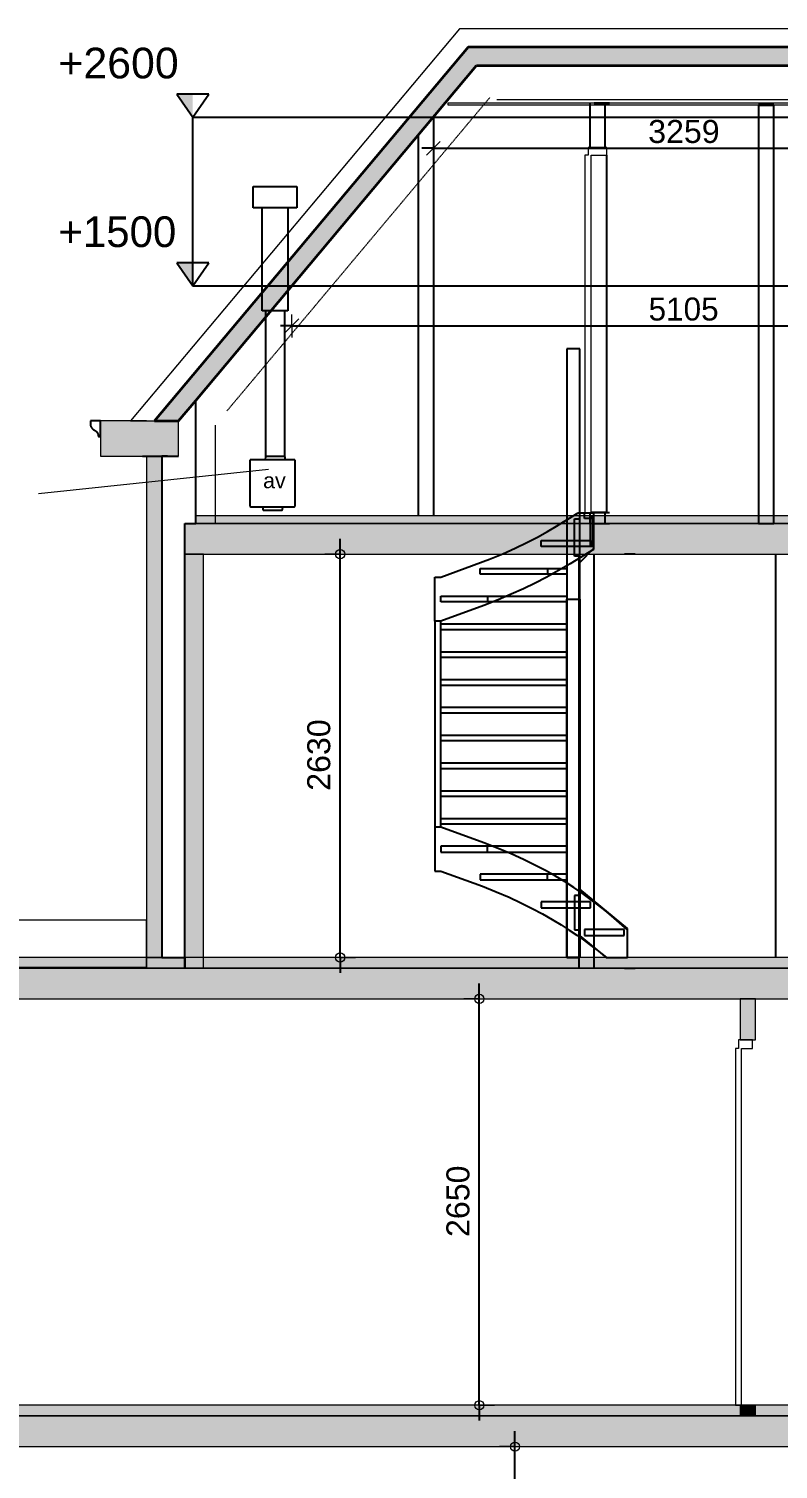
# Model space of a CAD drawing. Header units: millimetres. Extents: x 0 to 59350, y 0 to 29700.
# Drawn here: x 42808 to 45252, y 5360 to 10057 of the extents above; entities that cross this region are included whole.
import ezdxf

# ---------------------------------------------------------------- set-up
doc = ezdxf.new("R2010")
doc.units = ezdxf.units.MM
doc.linetypes.add('PUNKT2_S9', pattern=[1, 0, -1])
doc.linetypes.add('VERDECKT2_S2', pattern=[2.7, 2, -0.7])
for name, color, linetype, lineweight in [('Label', 7, 'Continuous', 25), ('LAYER1', 1, 'Continuous', 18), ('Standard', 7, 'Continuous', 25)]:
    doc.layers.add(name, color=color, linetype=linetype, lineweight=lineweight)
for name, color, linetype in [('LAYER2', 1, 'Continuous'), ('LAYER3', 1, 'Continuous'), ('LAYER4', 1, 'Continuous'), ('LAYER7', 1, 'Continuous')]:
    doc.layers.add(name, color=color, linetype=linetype)
doc.styles.add('ARIAL', font='arial.ttf')

msp = doc.modelspace()

# ---------------------------------------------------------------- hatches: boundary and pattern name
at = {"layer": 'Standard', "linetype": 'PUNKT2_S9', "lineweight": 35}
for points in [[(44268.2, 9936.5), (44240.2, 9996.5), (43218.2, 8778.5), (43296.5, 8778.5)], [(45615.9, 9936.5), (45643.9, 9996.5), (44240.2, 9996.5), (44268.2, 9936.5)]]:
    msp.add_hatch(color=254, dxfattribs=at).paths.add_polyline_path(points)
at = {"layer": 'Standard', "linetype": 'PUNKT2_S9', "lineweight": -3}
for points in [[(43342.5, 9768.5), (43342.5, 9843.5), (43290, 9843.5)], [(43342.5, 9218.5), (43342.5, 9293.5), (43290, 9293.5)]]:
    msp.add_hatch(color=7, dxfattribs=at).paths.add_polyline_path(points)
at = {"layer": 'Standard', "linetype": 'PUNKT2_S9', "lineweight": 18}
for color, points in [(254, [(43296.5, 8663.5), (43296.5, 8778.5), (43042.1, 8778.5), (43042.1, 8663.5)]), (59, [(43242.1, 8313.5), (43242.1, 8663.5), (43192.1, 8663.5), (43192.1, 8313.5)]), (253, [(46532.1, 8443.5), (46532.1, 8468.5), (43352.1, 8468.5), (43352.1, 8443.5)]), (254, [(46567.1, 8343.5), (46567.1, 8443.5), (43317.1, 8443.5), (43317.1, 8343.5)]), (59, [(43242.1, 7028.5), (43242.1, 8313.5), (43192.1, 8313.5), (43192.1, 7028.5)]), (9, [(43377.1, 6993.5), (43377.1, 8343.5), (43317.1, 8343.5), (43317.1, 6993.5)]), (253, [(46507.1, 6993.5), (46507.1, 7028.5), (41877.1, 7028.5), (41877.1, 6993.5)]), (254, [(46567.1, 6893.5), (46567.1, 6993.5), (41817.1, 6993.5), (41817.1, 6893.5)]), (9, [(45127.6, 6759.5), (45177.6, 6759.5), (45177.6, 6893.5), (45127.6, 6893.5)]), (253, [(46507.1, 5533.5), (46507.1, 5568.5), (41877.1, 5568.5), (41877.1, 5533.5)]), (9, [(45177.6, 5533.5), (45177.6, 5568.5), (45127.6, 5568.5), (45127.6, 5533.5)]), (254, [(46567.1, 5433.5), (46567.1, 5533.5), (41817.1, 5533.5), (41817.1, 5433.5)])]:
    msp.add_hatch(color=color, dxfattribs=at).paths.add_polyline_path(points)

# ---------------------------------------------------------------- linework, layer by layer
at = {"layer": 'Label', "color": 7, "linetype": 'Continuous', "lineweight": -3}
for p, q in [((44127.1, 9768.5), (44127.1, 8468.5)), ((44077.1, 9708.7), (44077.1, 8468.5))]:
    msp.add_line(p, q, dxfattribs=at)
at = {"layer": 'LAYER1', "color": 1, "linetype": 'Continuous', "lineweight": -3}
for p, q in [((44605.3, 8458.5), (44605.3, 8478.5)), ((44605.3, 8478.5), (44649.6, 8478.5)), ((44619.6, 8459.5), (44619.6, 8478.5)), ((44649.6, 8459.5), (44619.6, 8459.5)), ((44649.6, 8478.5), (44649.6, 8358.9)), ((44649.6, 8478.5), (44649.6, 8361.9)), ((44479.3, 8387.9), (44639.6, 8387.9)), ((44479.3, 8368.9), (44479.3, 8387.9)), ((44639.6, 8368.9), (44479.3, 8368.9)), ((44605.3, 8316.9), (44605.3, 8336.9)), ((44280, 8297.3), (44562.8, 8297.3)), ((44280, 8278.3), (44280, 8297.3)), ((44562.8, 8278.3), (44280, 8278.3)), ((44499.8, 8297.3), (44499.8, 8278.3)), ((44151.1, 8206.7), (44562.8, 8206.7)), ((44151.1, 8187.7), (44151.1, 8206.7)), ((44562.8, 8187.7), (44151.1, 8187.7)), ((44304.1, 8206.7), (44304.1, 8187.7)), ((44151.1, 8116), (44562.8, 8116)), ((44562.8, 8097), (44151.1, 8097)), ((44151.1, 8025.4), (44562.8, 8025.4)), ((44562.8, 8006.4), (44151.1, 8006.4)), ((44151.1, 7934.8), (44562.8, 7934.8)), ((44562.8, 7915.8), (44151.1, 7915.8)), ((44151.1, 7844.2), (44562.8, 7844.2)), ((44562.8, 7825.2), (44151.1, 7825.2)), ((44151.1, 7753.5), (44562.8, 7753.5)), ((44562.8, 7734.5), (44151.1, 7734.5)), ((44151.1, 7662.9), (44562.8, 7662.9)), ((44562.8, 7643.9), (44151.1, 7643.9)), ((44151.1, 7572.3), (44562.8, 7572.3)), ((44562.8, 7553.3), (44151.1, 7553.3)), ((44151.1, 7481.7), (44562.8, 7481.7)), ((44562.8, 7462.7), (44151.1, 7462.7)), ((44562.8, 7391), (44151.1, 7391)), ((44151.1, 7391), (44151.1, 7372)), ((44304.1, 7372), (44304.1, 7391)), ((44151.1, 7372), (44562.8, 7372)), ((44280, 7300.4), (44280, 7281.4)), ((44562.8, 7300.4), (44280, 7300.4)), ((44280, 7281.4), (44562.8, 7281.4)), ((44499.6, 7281.4), (44499.6, 7300.4)), ((44605.3, 7251), (44605.3, 7231)), ((44479.1, 7209.8), (44479.1, 7190.8)), ((44639.6, 7209.8), (44479.1, 7209.8)), ((44479.1, 7190.8), (44639.6, 7190.8)), ((44639.6, 7190.8), (44639.6, 7209.8)), ((44605.3, 7118.7), (44605.3, 7098.7)), ((44619.6, 7119.2), (44619.6, 7100.2)), ((44749.6, 7119.2), (44619.6, 7119.2)), ((44619.6, 7100.2), (44749.6, 7100.2)), ((44749.6, 7100.2), (44749.6, 7119.2)), ((44760.8, 7028.5), (44760.8, 7122.9)), ((44661.4, 7052.6), (44691.4, 7028.5)), ((44690.5, 7028.5), (44760.8, 7028.5))]:
    msp.add_line(p, q, dxfattribs=at)
at = {"layer": 'LAYER2', "color": 2, "linetype": 'Continuous', "lineweight": -3}
for p, q in [((44619.6, 8478.5), (44649.6, 8478.5)), ((44619.6, 8459.5), (44619.6, 8478.5)), ((44619.6, 8478.5), (44649.6, 8478.5)), ((44649.6, 8459.5), (44619.6, 8459.5)), ((44639.6, 8464.5), (44646.1, 8464.5)), ((44639.6, 8368.9), (44639.6, 8464.5)), ((44646.1, 8464.5), (44646.1, 8368.9)), ((44649.6, 8478.5), (44649.6, 8459.5)), ((44649.6, 8478.5), (44649.6, 8459.5)), ((44587.8, 8387.9), (44639.6, 8387.9)), ((44587.8, 8368.9), (44587.8, 8387.9)), ((44639.6, 8368.9), (44587.8, 8368.9)), ((44639.6, 8387.9), (44639.6, 8368.9)), ((44639.6, 8387.9), (44639.6, 8368.9)), ((44646.1, 8368.9), (44639.6, 8368.9)), ((44639.6, 7209.8), (44587.8, 7209.8)), ((44587.8, 7209.8), (44587.8, 7190.8)), ((44587.8, 7190.8), (44639.6, 7190.8)), ((44639.6, 7190.8), (44639.6, 7209.8)), ((44749.6, 7119.2), (44619.6, 7119.2)), ((44619.6, 7119.2), (44619.6, 7100.2)), ((44619.6, 7100.2), (44749.6, 7100.2)), ((44749.6, 7100.2), (44749.6, 7119.2))]:
    msp.add_line(p, q, dxfattribs=at)
at = {"layer": 'LAYER3', "color": 3, "linetype": 'Continuous', "lineweight": -3}
for p, q in [((44528.6, 8434.3), (44566, 8457.2)), ((44566, 8457.2), (44599.1, 8478.5)), ((44587.8, 8458.5), (44605.3, 8458.5)), ((44587.8, 8336.9), (44587.8, 8458.5)), ((44599.1, 8478.5), (44649.6, 8478.5)), ((44639.6, 8368.9), (44639.6, 8464.5)), ((44639.6, 8464.5), (44646.1, 8464.5)), ((44646.1, 8464.5), (44646.1, 8368.9)), ((44466.5, 8399.1), (44499.1, 8417.1)), ((44499.1, 8417.1), (44528.6, 8434.3)), ((44353.6, 8344.9), (44393.9, 8363)), ((44393.9, 8363), (44431.5, 8381.1)), ((44431.5, 8381.1), (44466.5, 8399.1)), ((44649.6, 8361.9), (44605.3, 8316.9)), ((44646.1, 8368.9), (44639.6, 8368.9)), ((44151.1, 8268.9), (44310.3, 8326.8)), ((44310.3, 8326.8), (44353.6, 8344.9)), ((44649.6, 8358.9), (44573, 8311.7)), ((44605.3, 8336.9), (44587.8, 8336.9)), ((44132.1, 8268.9), (44151.1, 8268.9)), ((44132.1, 8125.5), (44132.1, 8268.9)), ((44494.8, 8267.5), (44459.3, 8249.1)), ((44528.2, 8285.8), (44494.8, 8267.5)), ((44573, 8311.7), (44528.2, 8285.8)), ((44421.6, 8230.8), (44381.4, 8212.6)), ((44459.3, 8249.1), (44421.6, 8230.8)), ((44292.1, 8176.2), (44151.1, 8125.5)), ((44338.3, 8194.4), (44292.1, 8176.2)), ((44381.4, 8212.6), (44338.3, 8194.4)), ((44132.1, 8125.5), (44132.1, 7452.9)), ((44151.1, 8125.5), (44132.1, 8125.5)), ((44151.1, 7452.9), (44151.1, 8125.5)), ((44132.1, 7452.9), (44132.1, 7309.9)), ((44151.1, 7452.9), (44132.1, 7452.9)), ((44292.1, 7402.5), (44151.1, 7452.9)), ((44338.2, 7384.3), (44292.1, 7402.5)), ((44381.2, 7366.2), (44338.2, 7384.3)), ((44421.2, 7348), (44381.2, 7366.2)), ((44458.5, 7329.8), (44421.2, 7348)), ((44493.4, 7311.6), (44458.5, 7329.8)), ((44132.1, 7309.9), (44151.1, 7309.9)), ((44151.1, 7309.9), (44287.4, 7260.9)), ((44526, 7293.4), (44493.4, 7311.6)), ((44556.6, 7275.1), (44526, 7293.4)), ((44287.4, 7260.9), (44332.2, 7242.8)), ((44332.2, 7242.8), (44374, 7224.8)), ((44585.5, 7256.6), (44556.6, 7275.1)), ((44612.9, 7238), (44585.5, 7256.6)), ((44760.8, 7122.9), (44605.3, 7251)), ((44639.1, 7219.1), (44612.9, 7238)), ((44374, 7224.8), (44412.9, 7206.7)), ((44412.9, 7206.7), (44449.2, 7188.6)), ((44449.2, 7188.6), (44483, 7170.6)), ((44605.3, 7231), (44587.8, 7231)), ((44587.8, 7231), (44587.8, 7118.7)), ((44664.1, 7199.9), (44639.1, 7219.1)), ((44687.4, 7181.3), (44664.1, 7199.9)), ((44483, 7170.6), (44514.5, 7152.6)), ((44514.5, 7152.6), (44543.7, 7135)), ((44708.2, 7164.1), (44687.4, 7181.3)), ((44760.8, 7119), (44708.2, 7164.1)), ((44543.7, 7135), (44570.5, 7117.8)), ((44570.5, 7117.8), (44595, 7101.3)), ((44587.8, 7118.7), (44605.3, 7118.7)), ((44595, 7101.3), (44617.1, 7085.7)), ((44605.3, 7098.7), (44690.5, 7028.5)), ((44760.8, 7028.5), (44760.8, 7119)), ((44617.1, 7085.7), (44636.8, 7071.3)), ((44636.8, 7071.3), (44661.4, 7052.6)), ((44691.4, 7028.5), (44760.8, 7028.5))]:
    msp.add_line(p, q, dxfattribs=at)
at = {"layer": 'LAYER4', "color": 4, "linetype": 'Continuous', "lineweight": -3}
for p, q in [((44562.8, 9012.9), (44562.8, 7028.5)), ((44605.3, 9012.9), (44562.8, 9012.9)), ((44605.3, 7028.5), (44605.3, 9012.9))]:
    msp.add_line(p, q, dxfattribs=at)
at = {"layer": 'LAYER7', "color": 7, "linetype": 'Continuous', "lineweight": -3}
for p, q in [((44562.8, 8197.3), (44605.3, 8197.3)), ((44562.8, 7028.5), (44562.8, 8197.3)), ((44605.3, 8197.3), (44605.3, 7028.5)), ((44562.8, 7028.5), (44605.3, 7028.5)), ((44605.3, 7028.5), (44562.8, 7028.5))]:
    msp.add_line(p, q, dxfattribs=at)
at = {"layer": 'Standard', "color": 34, "linetype": 'Continuous', "lineweight": 18}
for p, q in [((44212.2, 10056.5), (43139.9, 8778.5)), ((45671.9, 10056.5), (44212.2, 10056.5)), ((43218.2, 8778.5), (44240.2, 9996.5)), ((44240.2, 9996.5), (45643.9, 9996.5)), ((43139.9, 8778.5), (43296.5, 8778.5))]:
    msp.add_line(p, q, dxfattribs=at)
at = {"layer": 'Standard', "color": 255, "linetype": 'Continuous', "lineweight": 35}
for p, q in [((44240.2, 9996.5), (43218.2, 8778.5)), ((45643.9, 9996.5), (44240.2, 9996.5)), ((43352.1, 8844.7), (44268.2, 9936.5)), ((44268.2, 9936.5), (45615.9, 9936.5)), ((44652.1, 9814.5), (44702.1, 9814.5)), ((45187.1, 9808.5), (45237.1, 9808.5)), ((43296.5, 8778.5), (43352.1, 8844.7)), ((43218.2, 8778.5), (43296.5, 8778.5))]:
    msp.add_line(p, q, dxfattribs=at)
at = {"layer": 'Standard', "color": 7, "linetype": 'Continuous', "lineweight": -3}
for p, q in [((43395, 9843.5), (43290, 9843.5)), ((43290, 9843.5), (43342.5, 9768.5)), ((43342.5, 9768.5), (43395, 9843.5)), ((43342.5, 9218.5), (43342.5, 9768.5)), ((43342.5, 9768.5), (44203.2, 9768.5)), ((44127.2, 9666.9), (44089.7, 9666.9)), ((44127.2, 9666.9), (44779.1, 9666.9)), ((44779.1, 9666.9), (45756.9, 9666.9)), ((43539.3, 9472.3), (43539.3, 9542.3)), ((43539.3, 9542.3), (43682.3, 9542.3)), ((43682.3, 9542.3), (43682.3, 9472.3)), ((43682.3, 9472.3), (43539.3, 9472.3)), ((43569.3, 9136.5), (43569.3, 9472.6)), ((43652.3, 9472), (43652.3, 9136.5)), ((43395, 9293.5), (43290, 9293.5)), ((43290, 9293.5), (43342.5, 9218.5)), ((43342.5, 9218.5), (43395, 9293.5)), ((43342.5, 9218.5), (43825.8, 9218.5)), ((43652.3, 9136.5), (43569.3, 9136.5)), ((43579.8, 9136.5), (43579.8, 8662)), ((43641.8, 9136.5), (43641.8, 8662)), ((43665.7, 9088), (43628.2, 9088)), ((43665.7, 9088), (44780.3, 9088)), ((44780.3, 9088), (46218.4, 9088)), ((43352.1, 8844.7), (43317.1, 8803)), ((43352.1, 8468.5), (43352.1, 8844.7)), ((43675.8, 8651), (43530.1, 8651)), ((43579.2, 8661), (43578.9, 8651.7)), ((43641.5, 8662), (43580.2, 8662)), ((43642.5, 8661), (43642.7, 8651.7)), ((43675.8, 8651), (43675.8, 8499.4)), ((43352.1, 8443.5), (43352.1, 8468.5)), ((43533.6, 8498), (43672.3, 8498)), ((43571, 8498), (43571.3, 8487.9)), ((43572.3, 8487), (43633.6, 8487)), ((43634.9, 8498), (43634.6, 8487.9)), ((43317.1, 8443.5), (43352.1, 8443.5)), ((43823.2, 8343.5), (43823.2, 8393.5)), ((43242.1, 8313.5), (43242.1, 7028.5)), ((43823.2, 7028.5), (43823.2, 8343.5)), ((45244.6, 7028.5), (45244.6, 8343.5)), ((43242.1, 7028.5), (43259.6, 7028.5)), ((43823.2, 7028.5), (43823.2, 6978.5)), ((44277, 6893.5), (44277, 6943.5)), ((44277, 5568.5), (44277, 6893.5)), ((44277, 5568.5), (44277, 5518.5)), ((44393.4, 5433.5), (44393.4, 5483.5)), ((44393.4, 4118.5), (44393.4, 5433.5))]:
    msp.add_line(p, q, dxfattribs=at)
at = {"layer": 'Standard', "color": 7, "linetype": 'VERDECKT2_S2', "lineweight": 18}
for p, q in [((43454.4, 8811.1), (44311.8, 9833)), ((44334.7, 9826.5), (45553.3, 9826.5)), ((43417.1, 8443.5), (43417.1, 8764.5))]:
    msp.add_line(p, q, dxfattribs=at)
at = {"layer": 'Standard', "color": 7, "linetype": 'Continuous', "lineweight": 18}
for p, q in [((44174, 9814.5), (44174, 9808.5)), ((45716.5, 9814.5), (44174, 9814.5)), ((44174, 9808.5), (45716.5, 9808.5)), ((44104.7, 9644.4), (44149.7, 9689.4)), ((44127.2, 9666.9), (44127.2, 9704.4)), ((44127.2, 9666.9), (44127.2, 9629.4)), ((43665.7, 9088), (43665.7, 9125.5)), ((43643.2, 9065.5), (43688.2, 9110.5)), ((43665.7, 9088), (43665.7, 9050.5)), ((43589.3, 8619.9), (42839.4, 8539.8)), ((43823.2, 8343.5), (43773.2, 8343.5)), ((43823.2, 8343.5), (43873.2, 8343.5)), ((43823.2, 7028.5), (43773.2, 7028.5)), ((43823.2, 7028.5), (43873.2, 7028.5)), ((44277, 6893.5), (44227, 6893.5)), ((44277, 6893.5), (44327, 6893.5)), ((44277, 5568.5), (44227, 5568.5)), ((44277, 5568.5), (44327, 5568.5)), ((44393.4, 5433.5), (44343.4, 5433.5)), ((44393.4, 5433.5), (44443.4, 5433.5))]:
    msp.add_line(p, q, dxfattribs=at)
at = {"layer": 'Standard', "color": 255, "linetype": 'Continuous', "lineweight": -3}
for p, q in [((44637.1, 9814.5), (44637.1, 9669.5)), ((44702.1, 9814.5), (44652.1, 9814.5)), ((44687.1, 9669.5), (44687.1, 9814.5)), ((45187.1, 9808.5), (45187.1, 8443.5)), ((45237.1, 9808.5), (45187.1, 9808.5)), ((45237.1, 8443.5), (45237.1, 9808.5)), ((44637.1, 9669.5), (44687.1, 9669.5)), ((43178.3, 8663.5), (43296.5, 8663.5)), ((43242.1, 8663.5), (43242.1, 8313.5)), ((43259.6, 8663.5), (43242.1, 8663.5)), ((44637.1, 8478.5), (44637.1, 8443.5)), ((44702.1, 8478.5), (44652.1, 8478.5)), ((44687.1, 8443.5), (44687.1, 8478.5)), ((44652.1, 8443.5), (44702.1, 8443.5)), ((45187.1, 8443.5), (45237.1, 8443.5)), ((44602.1, 8343.5), (44602.1, 6993.5)), ((44652.1, 6993.5), (44652.1, 8343.5)), ((44785.8, 8343.5), (44750.8, 8343.5)), ((44750.8, 6993.5), (44785.8, 6993.5))]:
    msp.add_line(p, q, dxfattribs=at)
at = {"layer": 'Standard', "color": 5, "linetype": 'VERDECKT2_S2', "lineweight": -3}
for p, q in [((44127.2, 9768.5), (45756.9, 9768.5)), ((43665.7, 9218.5), (46218.4, 9218.5))]:
    msp.add_line(p, q, dxfattribs=at)
at = {"layer": 'Standard', "color": 61, "linetype": 'Continuous', "lineweight": 18}
for p, q in [((44621.6, 9644.5), (44621.6, 8479)), ((44631.6, 9644.5), (44621.6, 9644.5)), ((44641.6, 8479), (44641.6, 9644.5)), ((44621.6, 8479), (44641.6, 8479)), ((43192.1, 6996.5), (43192.1, 7115)), ((41877.1, 6996.5), (43192.1, 6996.5))]:
    msp.add_line(p, q, dxfattribs=at)
at = {"layer": 'Standard', "color": 255, "linetype": 'Continuous', "lineweight": 18}
for p, q in [((44631.6, 9669.5), (44631.6, 9644.5)), ((44637.1, 9669.5), (44631.6, 9669.5)), ((44687.1, 9669.5), (44637.1, 9669.5)), ((44641.6, 9644.5), (44692.6, 9644.5)), ((44692.6, 9669.5), (44687.1, 9669.5)), ((44692.6, 9644.5), (44692.6, 9669.5)), ((45127.6, 6893.5), (45127.6, 6759.5)), ((45177.6, 6893.5), (45127.6, 6893.5)), ((45177.6, 6759.5), (45177.6, 6893.5)), ((45127.6, 6759.5), (45177.6, 6759.5)), ((45177.6, 5568.5), (45127.6, 5568.5)), ((45127.6, 5568.5), (45127.6, 5533.5)), ((45177.6, 5533.5), (45177.6, 5568.5)), ((45127.6, 5533.5), (45177.6, 5533.5))]:
    msp.add_line(p, q, dxfattribs=at)
at = {"layer": 'Standard', "color": 5, "linetype": 'Continuous', "lineweight": -3}
for p, q in [((44692.6, 8479), (44692.6, 9644.5)), ((43008.6, 8778.5), (43008.6, 8768.5)), ((43042.1, 8778.5), (43008.6, 8778.5)), ((43008.6, 8768.5), (43008.6, 8768.2)), ((43008.6, 8768.2), (43008.6, 8767.3)), ((43008.6, 8767.3), (43008.6, 8766.6)), ((43008.6, 8766.6), (43008.7, 8765.9)), ((43008.7, 8765.9), (43008.8, 8765.1)), ((43008.8, 8765.1), (43009, 8764.3)), ((43009, 8764.3), (43009.1, 8763.6)), ((43009.1, 8763.6), (43009.3, 8762.8)), ((43009.3, 8762.8), (43009.5, 8762.1)), ((43009.5, 8762.1), (43009.7, 8761.3)), ((43009.7, 8761.3), (43010, 8760.6)), ((43010, 8760.6), (43010.3, 8759.9)), ((43010.3, 8759.9), (43010.6, 8759.2)), ((43010.6, 8759.2), (43010.9, 8758.5)), ((43010.9, 8758.5), (43011.3, 8757.8)), ((43011.3, 8757.8), (43011.6, 8757.1)), ((43011.6, 8757.1), (43012, 8756.5)), ((43012, 8756.5), (43012.5, 8755.8)), ((43012.5, 8755.8), (43012.9, 8755.2)), ((43012.9, 8755.2), (43013.4, 8754.6)), ((43013.4, 8754.6), (43013.9, 8754)), ((43013.9, 8754), (43014.4, 8753.4)), ((43014.4, 8753.4), (43014.9, 8752.8)), ((43014.9, 8752.8), (43015.4, 8752.3)), ((43015.4, 8752.3), (43016, 8751.8)), ((43016, 8751.8), (43016.6, 8751.2)), ((43016.6, 8751.2), (43017.2, 8750.8)), ((43017.2, 8750.8), (43017.8, 8750.3)), ((43017.8, 8750.3), (43018.4, 8749.8)), ((43018.4, 8749.8), (43019.1, 8749.4)), ((43019.1, 8749.4), (43019.7, 8749)), ((43019.7, 8749), (43020.4, 8748.6)), ((43020.4, 8748.6), (43021, 8748.3)), ((43021, 8748.3), (43022.2, 8747.7)), ((43022.2, 8747.7), (43022.9, 8747.4)), ((43022.9, 8747.4), (43023.5, 8747)), ((43023.5, 8747), (43024.2, 8746.6)), ((43024.2, 8746.6), (43024.8, 8746.1)), ((43024.8, 8746.1), (43025.5, 8745.7)), ((43025.5, 8745.7), (43026.1, 8745.2)), ((43026.1, 8745.2), (43026.7, 8744.7)), ((43026.7, 8744.7), (43027.2, 8744.2)), ((43027.2, 8744.2), (43027.8, 8743.7)), ((43027.8, 8743.7), (43028.3, 8743.1)), ((43028.3, 8743.1), (43028.9, 8742.6)), ((43028.9, 8742.6), (43029.4, 8742)), ((43029.4, 8742), (43029.8, 8741.4)), ((43029.8, 8741.4), (43030.3, 8740.8)), ((43030.3, 8740.8), (43030.7, 8740.1)), ((43030.7, 8740.1), (43031.2, 8739.5)), ((43031.2, 8739.5), (43031.6, 8738.8)), ((43031.6, 8738.8), (43031.9, 8738.1)), ((43031.9, 8738.1), (43032.3, 8737.5)), ((43032.3, 8737.5), (43032.6, 8736.8)), ((43032.6, 8736.8), (43032.9, 8736)), ((43032.9, 8736), (43033.2, 8735.3)), ((43042.1, 8727.5), (43042.1, 8778.5)), ((43033.2, 8735.3), (43033.4, 8734.6)), ((43033.4, 8734.6), (43033.7, 8733.9)), ((43033.7, 8733.9), (43033.9, 8733.1)), ((43033.9, 8733.1), (43034, 8732.4)), ((43034, 8732.4), (43034.2, 8731.6)), ((43034.2, 8731.6), (43034.3, 8730.8)), ((43034.3, 8730.8), (43034.4, 8730.1)), ((43034.4, 8730.1), (43034.5, 8729.3)), ((43034.5, 8729.3), (43034.5, 8728.6)), ((43034.5, 8728.6), (43034.6, 8727.5)), ((43034.6, 8727.5), (43042.1, 8727.5)), ((43530.1, 8499.4), (43530.1, 8651)), ((44692.6, 8479), (44641.6, 8479)), ((44646.6, 8479), (44646.6, 8478.5)), ((44652.1, 8478.5), (44646.6, 8478.5)), ((44692.6, 8478.5), (44687.1, 8478.5)), ((44692.6, 8478.5), (44692.6, 8479))]:
    msp.add_line(p, q, dxfattribs=at)
at = {"layer": 'Standard', "color": 51, "linetype": 'Continuous', "lineweight": -3}
for p, q in [((43317.1, 8803), (43296.5, 8778.5)), ((43317.1, 8313.5), (43317.1, 8443.5)), ((43317.1, 6993.5), (43317.1, 8313.5)), ((43259.6, 7028.5), (43317.1, 7028.5)), ((43317.1, 7028.5), (43317.1, 6993.5))]:
    msp.add_line(p, q, dxfattribs=at)
at = {"layer": 'Standard', "color": 51, "linetype": 'Continuous', "lineweight": 18}
for p, q in [((43042.1, 8778.5), (43042.1, 8727.5)), ((43192.1, 8778.5), (43042.1, 8778.5)), ((43296.5, 8663.5), (43296.5, 8778.5)), ((43042.1, 8727.5), (43042.1, 8663.5)), ((43042.1, 8663.5), (43296.5, 8663.5)), ((45112.1, 6731.5), (45112.1, 5569)), ((45122.1, 6731.5), (45112.1, 6731.5)), ((45122.1, 6759.5), (45122.1, 6731.5)), ((45127.6, 6759.5), (45122.1, 6759.5)), ((45168.1, 6759.5), (45127.6, 6759.5)), ((45132.1, 5569), (45132.1, 6731.5)), ((45132.1, 6731.5), (45168.1, 6731.5)), ((45168.1, 6731.5), (45168.1, 6759.5)), ((45112.1, 5569), (45132.1, 5569))]:
    msp.add_line(p, q, dxfattribs=at)
at = {"layer": 'Standard', "color": 36, "linetype": 'Continuous', "lineweight": 18}
for p, q in [((43192.1, 8663.5), (43192.1, 8313.5)), ((43242.1, 8663.5), (43192.1, 8663.5)), ((43242.1, 8313.5), (43242.1, 8663.5)), ((43192.1, 8313.5), (43192.1, 7150)), ((43242.1, 7028.5), (43242.1, 8313.5)), ((43192.1, 7150), (43192.1, 6996.5)), ((43192.1, 6996.5), (43192.1, 7028.5)), ((43192.1, 7028.5), (43242.1, 7028.5))]:
    msp.add_line(p, q, dxfattribs=at)
at = {"layer": 'Standard', "color": 212, "linetype": 'Continuous', "lineweight": 18}
for p, q in [((46532.1, 8468.5), (43352.1, 8468.5)), ((43352.1, 8468.5), (43352.1, 8443.5)), ((43352.1, 8443.5), (44652.1, 8443.5)), ((44652.1, 8443.5), (44702.1, 8443.5)), ((44702.1, 8443.5), (45187.1, 8443.5)), ((45187.1, 8443.5), (45237.1, 8443.5)), ((45237.1, 8443.5), (46322.1, 8443.5))]:
    msp.add_line(p, q, dxfattribs=at)
at = {"layer": 'Standard', "color": 254, "linetype": 'Continuous', "lineweight": 18}
for p, q in [((44652.1, 8443.5), (43317.1, 8443.5)), ((43317.1, 8443.5), (43317.1, 8343.5)), ((44702.1, 8443.5), (44652.1, 8443.5)), ((45187.1, 8443.5), (44702.1, 8443.5)), ((45237.1, 8443.5), (45187.1, 8443.5)), ((46322.1, 8443.5), (45237.1, 8443.5)), ((43317.1, 8343.5), (43377.1, 8343.5)), ((43377.1, 8343.5), (44750.8, 8343.5)), ((44750.8, 8343.5), (44785.8, 8343.5)), ((44785.8, 8343.5), (46507.1, 8343.5)), ((43317.1, 6993.5), (41877.1, 6993.5)), ((43377.1, 6993.5), (43317.1, 6993.5)), ((44750.8, 6993.5), (43377.1, 6993.5)), ((44785.8, 6993.5), (44750.8, 6993.5)), ((46567.1, 6993.5), (44785.8, 6993.5)), ((41817.1, 6893.5), (45127.6, 6893.5)), ((45127.6, 6893.5), (45177.6, 6893.5)), ((45177.6, 6893.5), (46507.1, 6893.5)), ((45127.6, 5533.5), (41877.1, 5533.5)), ((45177.6, 5533.5), (45127.6, 5533.5)), ((46567.1, 5533.5), (45177.6, 5533.5)), ((41817.1, 5433.5), (46567.1, 5433.5))]:
    msp.add_line(p, q, dxfattribs=at)
at = {"layer": 'Standard', "color": 253, "linetype": 'Continuous', "lineweight": 18}
for p, q in [((43377.1, 8343.5), (43317.1, 8343.5)), ((43317.1, 8343.5), (43317.1, 6993.5)), ((43377.1, 6993.5), (43377.1, 8343.5)), ((43317.1, 6993.5), (43377.1, 6993.5))]:
    msp.add_line(p, q, dxfattribs=at)
at = {"layer": 'Standard', "color": 117, "linetype": 'Continuous', "lineweight": 18}
for p, q in [((43192.1, 7150), (41622.1, 7150)), ((43192.1, 7115), (43192.1, 7150))]:
    msp.add_line(p, q, dxfattribs=at)
at = {"layer": 'Standard', "color": 11, "linetype": 'Continuous', "lineweight": 18}
for p, q in [((46507.1, 7028.5), (41877.1, 7028.5)), ((41877.1, 6993.5), (43317.1, 6993.5)), ((43317.1, 6993.5), (43377.1, 6993.5)), ((43377.1, 6993.5), (44750.8, 6993.5)), ((44750.8, 6993.5), (44785.8, 6993.5)), ((44785.8, 6993.5), (46507.1, 6993.5))]:
    msp.add_line(p, q, dxfattribs=at)
at = {"layer": 'Standard', "color": 42, "linetype": 'Continuous', "lineweight": 18}
for p, q in [((46507.1, 5568.5), (41877.1, 5568.5)), ((41877.1, 5533.5), (45127.6, 5533.5)), ((45127.6, 5533.5), (45177.6, 5533.5)), ((45177.6, 5533.5), (46507.1, 5533.5))]:
    msp.add_line(p, q, dxfattribs=at)
at = {"layer": 'Standard', "color": 7, "linetype": 'Continuous', "lineweight": 18}
for centre in [(43823.2, 8343.5), (43823.2, 7028.5), (44277, 6893.5), (44277, 5568.5), (44393.4, 5433.5)]:
    msp.add_circle(centre, 15, dxfattribs=at)
at = {"layer": 'Standard', "color": 7, "linetype": 'Continuous', "lineweight": -3}
for centre, radius, start, end in [((43580.2, 8661), 1, 90, 178.4926), ((43641.5, 8661), 1, 1.5074, 90), ((43533.6, 8503), 5, 225, 270), ((43572.3, 8488), 1, 181.5074, 270), ((43633.6, 8488), 1, 270, 358.4926), ((43672.3, 8503), 5, 270, 315)]:
    msp.add_arc(centre, radius, start, end, dxfattribs=at)

# ---------------------------------------------------------------- texts
at = {"layer": 'Standard', "color": 7, "linetype": 'Continuous', "lineweight": -3, "char_height": 100, "attachment_point": 7, "style": 'ARIAL'}
for s, insert, width in [('\\W1.00;+2600', (42904.3, 9893.5), 445.203), ('\\W0.98;+1500', (42904.3, 9343.5), 444.24)]:
    msp.add_mtext(s, dxfattribs=dict(at, insert=insert, width=width))
at = {"layer": 'Standard', "color": 7, "linetype": 'Continuous', "lineweight": 18, "char_height": 75, "attachment_point": 7, "style": 'ARIAL'}
for s, insert, width in [('\\W1.00;3259', (44827.8, 9683.2), 272.672), ('\\W0.98;5105', (44829.1, 9104.3), 271.765)]:
    msp.add_mtext(s, dxfattribs=dict(at, insert=insert, width=width))
at = {"layer": 'Standard', "color": 7, "linetype": 'Continuous', "lineweight": 25, "insert": (43571.9, 8557.9), "char_height": 50, "width": 99.072, "attachment_point": 7, "style": 'ARIAL'}
msp.add_mtext('\\W1.00;av', dxfattribs=at)
at = {"layer": 'Standard', "color": 7, "linetype": 'Continuous', "lineweight": 18, "char_height": 75, "width": 272.672, "attachment_point": 7, "rotation": 90, "style": 'ARIAL'}
for s, insert in [('\\W1.00;2630', (43791.9, 7572)), ('\\W1.00;2650', (44245.7, 6117))]:
    msp.add_mtext(s, dxfattribs=dict(at, insert=insert))

doc.saveas('drawing.dxf')
